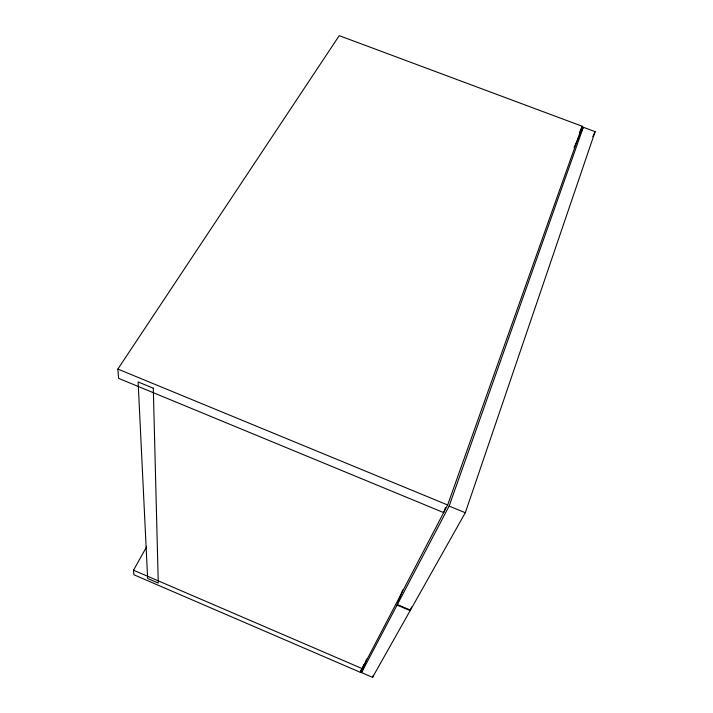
<?xml version="1.0" encoding="UTF-8"?>
<svg xmlns="http://www.w3.org/2000/svg" width="713" height="713" viewBox="0 0 713 713"><rect width="100%" height="100%" fill="white"/><g stroke="black" fill="none" stroke-linecap="round" stroke-linejoin="round"><path stroke-width="1.07" d="M583.314 127.253L449.128 506.078L397.346 604.562L410.447 610.105L465.295 512.745L595.123 131.664L583.314 127.253L574.117 147.484M445.447 507.603L443.664 512.594L118.599 378.353L117.877 369.076L339.236 35.65L582.298 126.29L447.648 504.973L360.306 672.306L133.884 574.758L133.527 570.204L146.575 546.88M366.607 659.07L361.562 672.609L372.56 677.35L410.153 610.631L411.57 606.95M372.56 677.35L373.327 675.256M361.562 672.609L397.061 605.096L402.693 589.936M360.306 672.306L361.473 669.177M363.773 664.463L362.222 668.634L133.527 570.204M579.304 132.903L582.298 126.29M592.761 136.7L595.123 131.664M117.877 369.076L447.648 504.973M449.128 506.078L465.295 512.745M397.061 605.096L410.153 610.631M153.295 388.211L138.126 381.954L147.644 578.493L158.268 583.065L153.295 388.211"/></g></svg>
